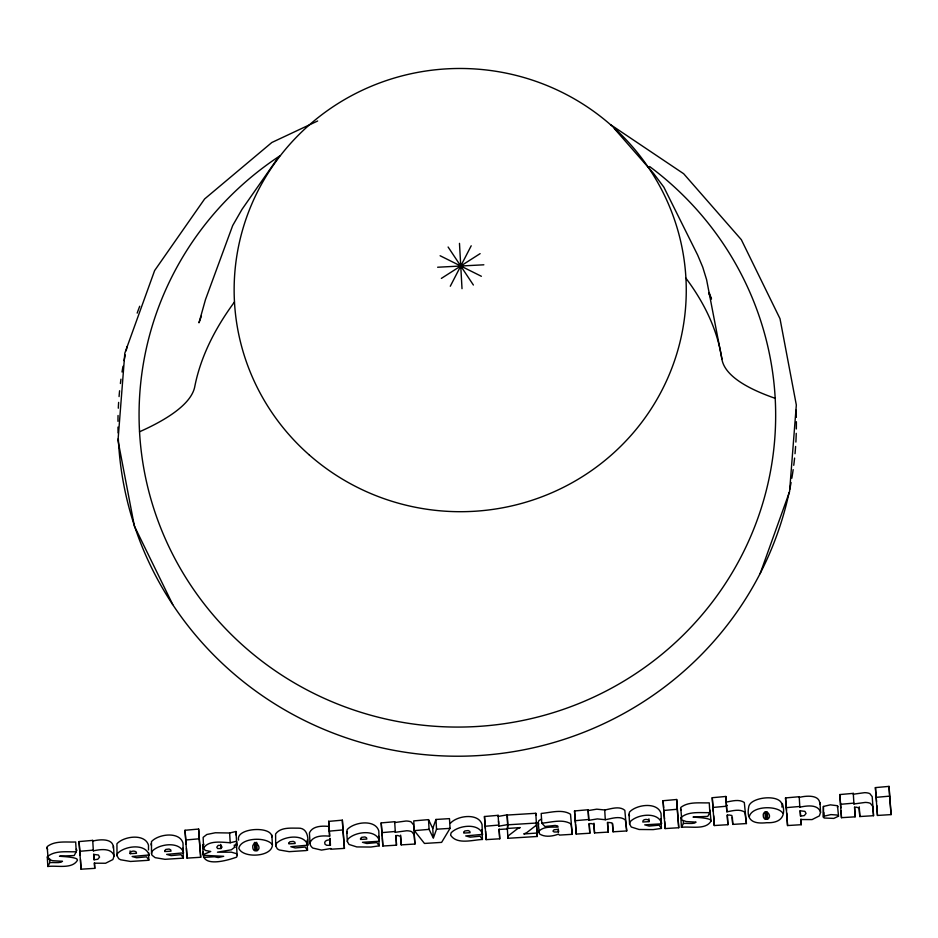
<?xml version="1.0" encoding="UTF-8"?>
<svg xmlns="http://www.w3.org/2000/svg" width="938" height="938" viewBox="0 0 938 938"><rect width="100%" height="100%" fill="white"/><g stroke="black" fill="none" stroke-linecap="round" stroke-linejoin="round"><path stroke-width="1.41" d="M271.832 836.954C272.067 825.546 235.344 827.785 238.604 840.12M272.419 844.739C272.278 857.238 242.508 858.528 238.815 848.21C241.265 837.353 266.873 836.626 272.419 844.739L271.844 834.984M782.327 803.444C786.619 816.904 779.888 823.247 766.827 822.696C754.891 823.998 745.792 821.665 748.723 806.915C749.954 796.362 784.531 793.196 781.929 807.102M749.298 816.67C751.748 805.812 777.356 805.085 782.902 813.199M118.059 439.852L124.824 353.192L154.629 270.566L204.625 198.95L271.844 142.494L317.654 120.99M113.287 848.093C113.967 838.009 99.381 839.287 92.78 841.093L92.721 840.378L79.038 841.574L81.055 869.198L94.773 868.354L94.445 862.784M113.498 846.205L114.073 855.948L112.9 859.536L105.572 863.253L94.351 863.183L94.773 868.354M819.777 804.441C820.445 794.357 805.871 795.623 799.27 797.441L799.211 796.714L785.528 797.921L787.545 825.546L801.263 824.701L800.935 819.132M819.988 802.553L820.562 812.296L819.39 815.884L812.062 819.589L800.841 819.531L801.263 824.701M203.558 857.426L214.439 856.757L218.167 857.555L223.701 856.3L203.816 855.339L203.523 854.448L210.745 851.493L205.305 850.438L203.558 848.315C208.189 839.991 221.849 842.277 230.197 842.746L236.517 841.245L236.822 844.962L234.254 845.126L234.477 847.389L231.369 849.793L217.464 852.185L231.369 852.185L236.376 853.627A16.802 6.273 -3.4 0 1 236.528 857.18C228.544 860.064 201.224 868.459 203.229 851.856M538.705 832.24L538.858 831.256C543.594 826.214 551.755 827.234 558.098 827.093L557.688 825.944L555.144 825.44L544.966 826.507L541.777 823.189L541.203 813.445C550.676 812.636 562.014 808.896 570.503 814.219L572.262 834.316L559.423 835.101L558.473 834.128C552.564 836.379 544.837 837.517 539.385 833.835L538.131 822.485L538.916 820.609L541.578 819.038M507.845 824.584L507.118 828.946L498.993 829.473L499.755 838.795L486.107 839.639L484.454 816.517L498.137 815.321L498.219 816.423L507.27 814.829L507.845 824.584L498.793 826.179L498.711 825.065L485.028 826.272M47.85 866.489L49.831 862.597C53.325 862.268 61.181 863.429 62.494 861.283L52.634 860.697L48.178 859.114L47.135 846.651C54.885 840.436 66.246 842.383 75.673 841.996L76.248 851.751L74.184 855.55C42.843 856.816 70.303 855.397 76.869 858.915L77.479 860.205C72.109 869.479 56.948 865.199 47.85 866.489L47.275 856.734M47.475 857.578L47.697 856.406C55.459 850.191 66.821 852.126 76.248 851.751M681.434 827.339L683.427 823.447C686.909 823.118 694.765 824.279 696.078 822.134L686.229 821.547L681.762 819.964L680.718 807.501C688.469 801.287 699.83 803.233 709.257 802.846L709.832 812.601L707.768 816.4C676.439 817.666 703.887 816.248 710.453 819.765L711.063 821.055C705.693 830.329 690.544 826.05 681.434 827.339L680.859 817.596M681.058 818.428L681.293 817.256C689.043 811.042 700.405 812.976 709.832 812.601M117.027 855.737L117.508 853.486C124.496 845.853 145.636 843.063 149.072 854.975L132.152 856.523L136.549 857.754L146.562 856.828L148.872 860.076L147.184 860.38L130.511 861.459L120.615 859.771L118.716 858.692L117.027 855.737L116.933 843.743C123.922 836.098 145.062 833.319 148.497 845.232L148.497 849.922M183.133 853.768L183.379 857.942L181.691 858.247L165.018 859.325L155.122 857.649L152.026 855.221L151.534 853.615L151.452 841.609C158.428 833.964 179.568 831.185 183.004 843.098L183.168 850.578M151.534 853.615L152.015 851.352C159.003 843.719 180.143 840.929 183.578 852.841L166.659 854.401L171.056 855.62L181.069 854.694L183.379 857.942M275.69 845.935L276.171 843.684C283.147 836.039 304.287 833.261 307.723 845.173L290.815 846.721L295.212 847.952L305.225 847.026L307.523 850.274L305.847 850.578L289.174 851.657L279.278 849.969L277.378 848.89L275.69 845.935L275.596 833.941C280.661 827.023 290.557 828.231 298.12 828.148C307.5 827.656 308.672 838.15 307.723 845.173M346.767 831.76L347.248 829.509C354.236 821.864 375.376 819.085 378.811 830.998L379.14 841.269L362.467 842.301L366.864 843.52L376.877 842.594L379.175 845.841L370.932 847.037L356.815 846.932L349.03 844.458L347.341 841.515L346.767 831.76L347.259 833.366M347.341 841.515L347.822 839.264C354.799 831.619 375.939 828.84 379.374 840.741L379.14 841.269M629.023 814.325L629.504 812.074C636.48 804.429 657.62 801.65 661.056 813.551L661.396 823.822L644.711 824.854L649.119 826.085L659.133 825.159L661.431 828.406L653.176 829.602L639.071 829.485L631.286 827.023L629.597 824.068L629.023 814.325L629.515 815.931M629.597 824.068L630.078 821.817C637.054 814.172 658.195 811.393 661.63 823.306L661.396 823.822M432.758 828.442L435.959 819.46L449.478 818.628L450.052 828.371L441.61 842.383L424.468 843.45L414.326 830.634L413.752 820.891L428.514 819.624L432.758 828.442L433.25 836.802M201.412 316.012L198.973 322.813L205.469 299.632L232.683 225.566L242.039 209.303L277.976 157.83M760.143 573.622L789.562 491.653L796.327 404.993L780.006 318.697L741.325 239.671L683.661 173.729L610.568 124.66M435.959 819.46L436.533 829.204L433.333 838.185L429.088 829.368L428.514 819.624M482.437 839.463L480.139 836.215L470.126 837.142L465.717 835.922L482.636 834.363C479.201 822.45 458.061 825.241 451.084 832.874L450.603 835.137C456.829 844.939 472.717 839.909 482.437 839.463L481.862 829.708M450.287 286.242L471.204 245.791M823.4 806.457L823.4 817.174L824.139 818.018L833.8 818.405L838.525 816.189L837.505 805.73L830.353 804.851L823.4 806.457L823.4 817.174M837.388 807.348L837.962 806.446M203.218 854.858L202.643 845.103L203.921 844.2M450.51 823.13C457.486 815.485 478.626 812.707 482.062 824.619L482.39 834.89M536.536 825.053L526.687 832.674L523.744 833.988L537.028 833.026L537.31 836.473L507.927 838.291L507.763 836.227L517.588 828.664L520.227 827.586L507.868 828.43L507.012 815.075L535.797 813.293L535.961 815.31M441.364 278.398L480.127 253.635M220.946 848.55L222.001 847.155L221.075 845.396L218.179 845.373L216.772 847.19L217.616 848.538L220.946 848.55L220.7 844.376M203.558 848.315L203.147 837.353L206.829 834.492L215.306 832.768L229.622 832.991L235.954 831.502L236.259 835.219M257.188 850.614C262.335 847.917 255.23 839.369 252.814 845.642A66.141 24.693 -3.4 0 0 253.084 848.996L254.046 850.438L257.188 850.614L256.695 842.265M767.683 819.073C772.818 816.377 765.725 807.829 763.298 814.102A66.141 24.693 -3.4 0 0 763.567 817.455L764.54 818.897L767.683 819.073L767.272 812.109M823.974 816.212L830.927 814.594L836.872 815.016L838.525 816.189M726.587 805.531L727.384 805.379M588.208 810.584L596.767 809.166L604.717 809.975C610.99 808.908 619.35 805.636 624.825 810.315L626.713 830.951L613.065 831.795L612.444 824.185L611.787 822.861L608.703 822.45L607.425 822.673L608.187 832.088L594.54 832.932L593.695 824.15L591.069 823.541L589.064 823.834L589.826 833.225L576.19 834.07L574.525 810.948L588.138 809.74L588.783 820.34L597.342 818.909L605.291 819.718C611.564 818.663 619.924 815.38 625.4 820.058L626.713 830.951M79.601 851.317L93.284 850.121L93.343 850.848C99.967 849.382 111.622 847.589 114.073 855.948M786.091 807.665L799.774 806.469L799.833 807.196C806.457 805.73 818.112 803.936 820.562 812.296M381.766 832.651L395.25 831.467L395.32 832.287L406.635 830.763A7.832 2.92 -3.4 0 1 411.817 831.748L414.162 834.738L414.924 844.036L401.206 844.88L400.456 836.344L397.677 835.488A16.321 6.097 -3.4 0 0 396.012 835.688L396.493 845.173L382.856 846.017L381.191 822.896L394.675 821.711L394.746 822.544L406.06 821.008A7.832 2.92 -3.4 0 1 411.243 822.005L413.599 824.994M840.378 804.312L853.861 803.127L853.932 803.96L865.246 802.424A7.832 2.92 -3.4 0 1 870.429 803.409L872.774 806.41L873.536 815.697L859.818 816.541L859.067 808.017L856.288 807.149A16.321 6.097 -3.4 0 0 854.624 807.348L855.104 816.834L841.468 817.678L839.803 794.556L853.287 793.372L853.357 794.205L864.672 792.669A7.832 2.92 -3.4 0 1 869.854 793.665L872.211 796.655L873.536 815.697M726.305 802.06C732.039 801.099 739.109 798.883 744.315 802.494L746.414 823.552L732.766 824.396L731.851 815.497L729.037 814.981L727.161 815.274L727.923 824.69L714.275 825.534L712.235 797.71L725.848 796.468L726.88 811.804C732.613 810.842 739.683 808.626 744.889 812.238L746.414 823.552M541.777 823.189C551.251 822.392 562.589 818.64 571.078 823.963L572.262 834.316M330.188 845.349L326.741 845.29L325.052 844.294C323.387 841.034 327.456 839.639 330.024 839.92L330.188 845.349L329.777 838.384M558.497 831.971L554.1 831.983L552.951 831.103L554.065 829.767L558.274 829.333L558.497 831.971L558.333 829.192M712.81 807.466L726.422 806.223L725.848 796.468M185.009 830.271L198.622 829.051L200.697 857.273L187.049 858.118L185.009 830.271L186.134 844.188M328.675 821.383L342.347 820.164L344.422 848.386L330.973 849.218L330.915 848.515L321.523 850.086L312.823 848.058A32.455 12.124 -3.4 0 1 310.15 842.289C313.573 835.453 323.047 835.57 329.648 836.192L328.675 821.383L329.648 836.192M185.572 840.014L199.196 838.795L198.622 829.051M663.06 800.724L676.673 799.504L678.749 827.738L665.101 828.571L663.06 800.724L663.623 807.688M329.238 831.138L342.921 829.919L342.347 820.164M875.412 787.603L889.025 786.384L891.1 814.606L877.452 815.45L875.412 787.603L876.549 801.533M663.635 810.479L677.248 809.26L676.673 799.504M575.1 820.703L588.712 819.484L588.138 809.74M875.986 797.359L889.599 796.139L889.025 786.384M414.326 830.634L429.088 829.368M436.533 829.204L450.052 828.371M507.575 824.819L536.372 823.036L537.31 836.473M130.23 853.686L136.502 853.299L136.209 851.985C134.615 850.461 129.89 850.754 130.23 853.686L130.065 850.895M649.073 821.618L642.788 822.016C642.448 819.085 647.173 818.78 648.768 820.316L649.073 821.618L648.908 818.839M94.07 859.794L97.822 859.243L99.557 857.098L98.431 855.01L93.636 854.424L94.07 859.794L93.753 854.213M800.56 816.13L804.312 815.591L806.047 813.445L804.921 811.358L800.126 810.772L800.56 816.13L800.243 810.561M437.636 267.236L483.856 264.797M329.086 826.448C322.473 825.815 312.999 825.698 309.575 832.534A32.455 12.124 -3.4 0 0 309.47 833.812L310.044 843.567M440.11 255.746L481.382 276.288M202.643 845.103L203.241 845.595M614.238 128.471L653.505 173.366L663.823 187.108L697.661 255.066L702.738 267.142L706.584 279.641L721.885 358.949A517.635 102.008 -3.2 0 0 775.187 398.31M448.106 247.011L473.385 285.023M681.187 810.221L680.484 808.673M47.604 849.371L46.9 847.823M708.929 293.817L711.485 299.058L709.187 292.55M172.744 604.541L134.392 526.136L118.047 440.696M709.89 810.022L711.063 821.055M76.295 849.171L76.904 850.449M538.131 822.485L538.811 824.092M150.971 843.86L151.464 845.466M889.599 796.139L891.1 814.606M839.803 794.556L840.894 807.935M785.528 797.921L786.536 810.291M786.759 813.047L787.545 825.546M726.422 806.223L726.88 811.804M712.235 797.71L713.372 811.616M677.248 809.26L678.749 827.738M663.858 810.479L664.538 818.827M588.712 819.484L588.783 820.34M574.525 810.948L575.51 822.989M498.535 821.055L498.746 823.716M484.454 816.517L485.427 828.547M413.705 826.319L414.924 844.036M381.191 822.896L382.282 836.274M342.921 829.919L344.422 848.386M199.196 838.795L200.697 857.273M79.038 841.574L80.152 855.327M876.889 805.707L877.452 815.45M859.255 806.797L859.818 816.541M854.541 807.09L855.104 816.834M853.287 793.372L853.932 803.96M841.058 810.713L841.468 817.678M823.81 812.437L824.056 816.623M799.211 796.714L799.833 807.196M766.147 812.308L766.557 819.273M765.009 812.249L765.42 819.214M732.367 817.432L732.766 824.396M727.349 814.946L727.923 824.69M713.712 815.79L714.275 825.534M683.263 820.668L683.427 823.447M664.702 821.618L665.101 828.571M660.856 818.651L661.431 828.406M612.573 823.435L613.065 831.795M607.613 822.345L608.187 832.088M604.717 809.975L605.291 819.718M593.977 823.189L594.54 832.932M589.263 823.482L589.826 833.225M575.615 824.326L576.19 834.07M535.797 813.293L536.372 823.036M536.454 823.271L537.028 833.026M507.352 828.535L507.927 838.291M499.18 829.04L499.755 838.795M498.137 815.321L498.793 826.179M485.626 831.279L486.107 839.639M400.643 835.137L401.206 844.88M395.93 835.43L396.493 845.173M394.675 821.711L395.32 832.287M382.364 837.657L382.856 846.017M378.612 836.098L379.175 845.841M330.059 838.373L330.457 845.326M307.16 840.12L307.488 845.689M307.207 844.704L307.523 850.274M255.57 842.453L256.062 850.813M254.433 842.406L254.925 850.754M235.954 831.502L236.822 844.962M236.528 845.267L237.091 855.01M229.622 832.991L230.197 842.746M186.474 848.362L187.049 858.118M182.804 848.198L182.969 850.977M148.661 852.712L148.825 855.503M148.544 854.506L148.872 860.076M92.721 840.378L93.343 850.848M80.492 859.454L81.055 869.198M49.585 858.422L49.831 862.597M459.479 243.364L462.012 288.67M796.245 433.333A339.216 332.521 1.3 0 1 795.881 442.068M795.6 446.441A339.216 332.521 1.3 0 1 795.025 453.711M794.592 458.072A339.216 332.521 1.3 0 1 793.747 465.307M793.161 469.633A339.216 332.521 1.3 0 1 791.836 478.239M791.086 482.519A339.216 332.521 1.3 0 1 789.714 489.589M789.116 492.403A339.216 332.521 1.3 0 1 429.839 755.113A339.216 332.521 1.3 0 1 118.317 438.656M118.094 432.887A339.216 332.521 1.3 0 1 117.977 427.107M117.965 421.314A339.216 332.521 1.3 0 1 118.047 415.499M118.305 408.218A339.216 332.521 1.3 0 1 118.634 402.39M119.067 396.575A339.216 332.521 1.3 0 1 119.595 390.759M120.404 383.513A339.216 332.521 1.3 0 1 120.967 379.187M122.034 371.999A339.216 332.521 1.3 0 1 122.995 366.289M124.062 360.602A339.216 332.521 1.3 0 1 125.211 354.974M126.149 350.765A339.216 332.521 1.3 0 1 127.134 346.544M137.171 313.093A339.216 332.521 1.3 0 1 139.715 306.245M796.081 410.164A339.216 332.521 1.3 0 1 796.315 417.375M796.374 421.713A339.216 332.521 1.3 0 1 796.339 428.971M649.588 166.507A318.299 312.026 1.3 0 1 688.386 629.89A318.299 312.026 1.3 0 1 214.321 616.313A318.299 312.026 1.3 0 1 279.794 155.919M685.924 278.199A3773.961 743.752 -3.2 0 1 721.885 358.949M139.539 431.773A517.635 102.008 -3.2 0 0 194.752 386.702A3773.961 743.752 -3.2 0 1 234.477 301.966M235.801 843.883A16.802 6.273 -3.4 0 1 235.954 847.436M164.736 850.743L164.736 851.552L171.009 851.165L170.716 849.851L169.086 849.042L165.756 849.441L164.736 850.743M288.892 843.074L288.892 843.883L295.165 843.485L294.872 842.183L293.242 841.374L289.901 841.773L288.892 843.074M360.544 838.642L360.544 839.451L366.817 839.064L366.524 837.751L364.894 836.942L361.552 837.341L360.544 838.642M463.794 832.264L463.794 833.073L470.079 832.686L469.774 831.373L468.156 830.564L464.814 830.962L463.794 832.264M309.306 454.965A226.058 221.603 1.3 0 0 681.422 335.886A226.058 221.603 1.3 0 0 389.868 79.413A226.058 221.603 1.3 0 0 309.306 454.965"/></g></svg>
